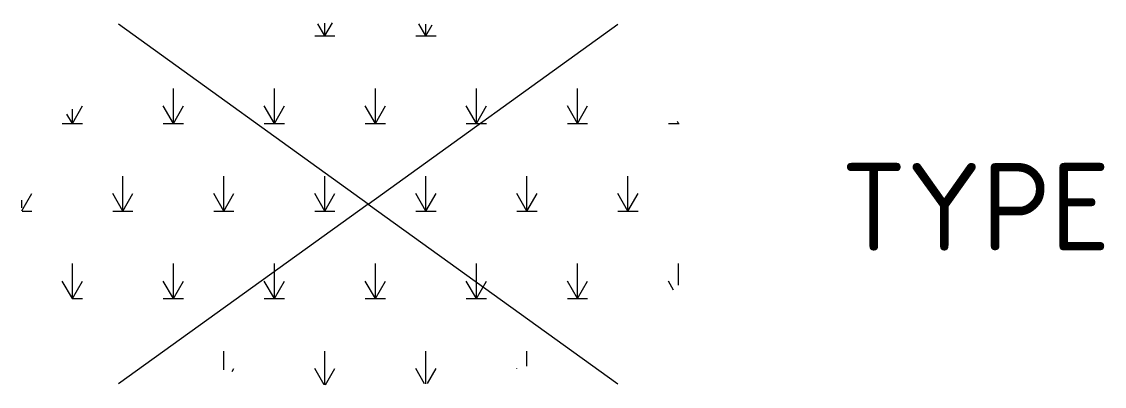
# Model space of a CAD drawing. Extents: x -1.98 to 4.21, y -1.04 to 1.04.
import ezdxf
from ezdxf.enums import TextEntityAlignment as Align

# ---------------------------------------------------------------- set-up
doc = ezdxf.new("R2010")
doc.units = 0
doc.header["$LTSCALE"] = 0.2
doc.styles.add('NLCS-ISO', font='NLCS-ISO.ttf')

msp = doc.modelspace()

# ---------------------------------------------------------------- hatches: boundary and pattern name
at = {"ltscale": 0.1}
h = msp.add_hatch(dxfattribs=at)
h.set_pattern_fill('GR-RIETLAND', color=256, scale=0.1, style=0, pattern_type=2)
h.set_pattern_definition([(0, (-2.0381, -1.0405), (0.288675, 0.5), [0.11547, -0.46188]), (60, (-1.98036, -1.0405), (-0.288675, 0.5), [0.11547, -0.46188]), (90, (-1.98036, -1.0405), (-0.288675, 0.5), [0.2, -0.8]), (120, (-1.98036, -1.0405), (-0.57735, -1e-07), [0.11547, -0.46188])])
edge = h.paths.add_edge_path()
edge.add_ellipse((0, 0), major_axis=(1.9804, 0), ratio=0.525412, start_angle=0, end_angle=360, ccw=False)

# ---------------------------------------------------------------- linework, layer by layer
for q in [(-1.4267, 1.0272), (1.4267, 1.0272), (-1.4267, -1.0272), (1.4267, -1.0272)]:
    msp.add_line((0, 0), q, dxfattribs=at)

# ---------------------------------------------------------------- texts
at = {"ltscale": 0.1, "style": 'NLCS-ISO'}
msp.add_attdef('TYPE', text='', height=0.5, dxfattribs=at).set_placement((3.4709, -0.0161), align=Align.MIDDLE_CENTER)

doc.saveas('drawing.dxf')
